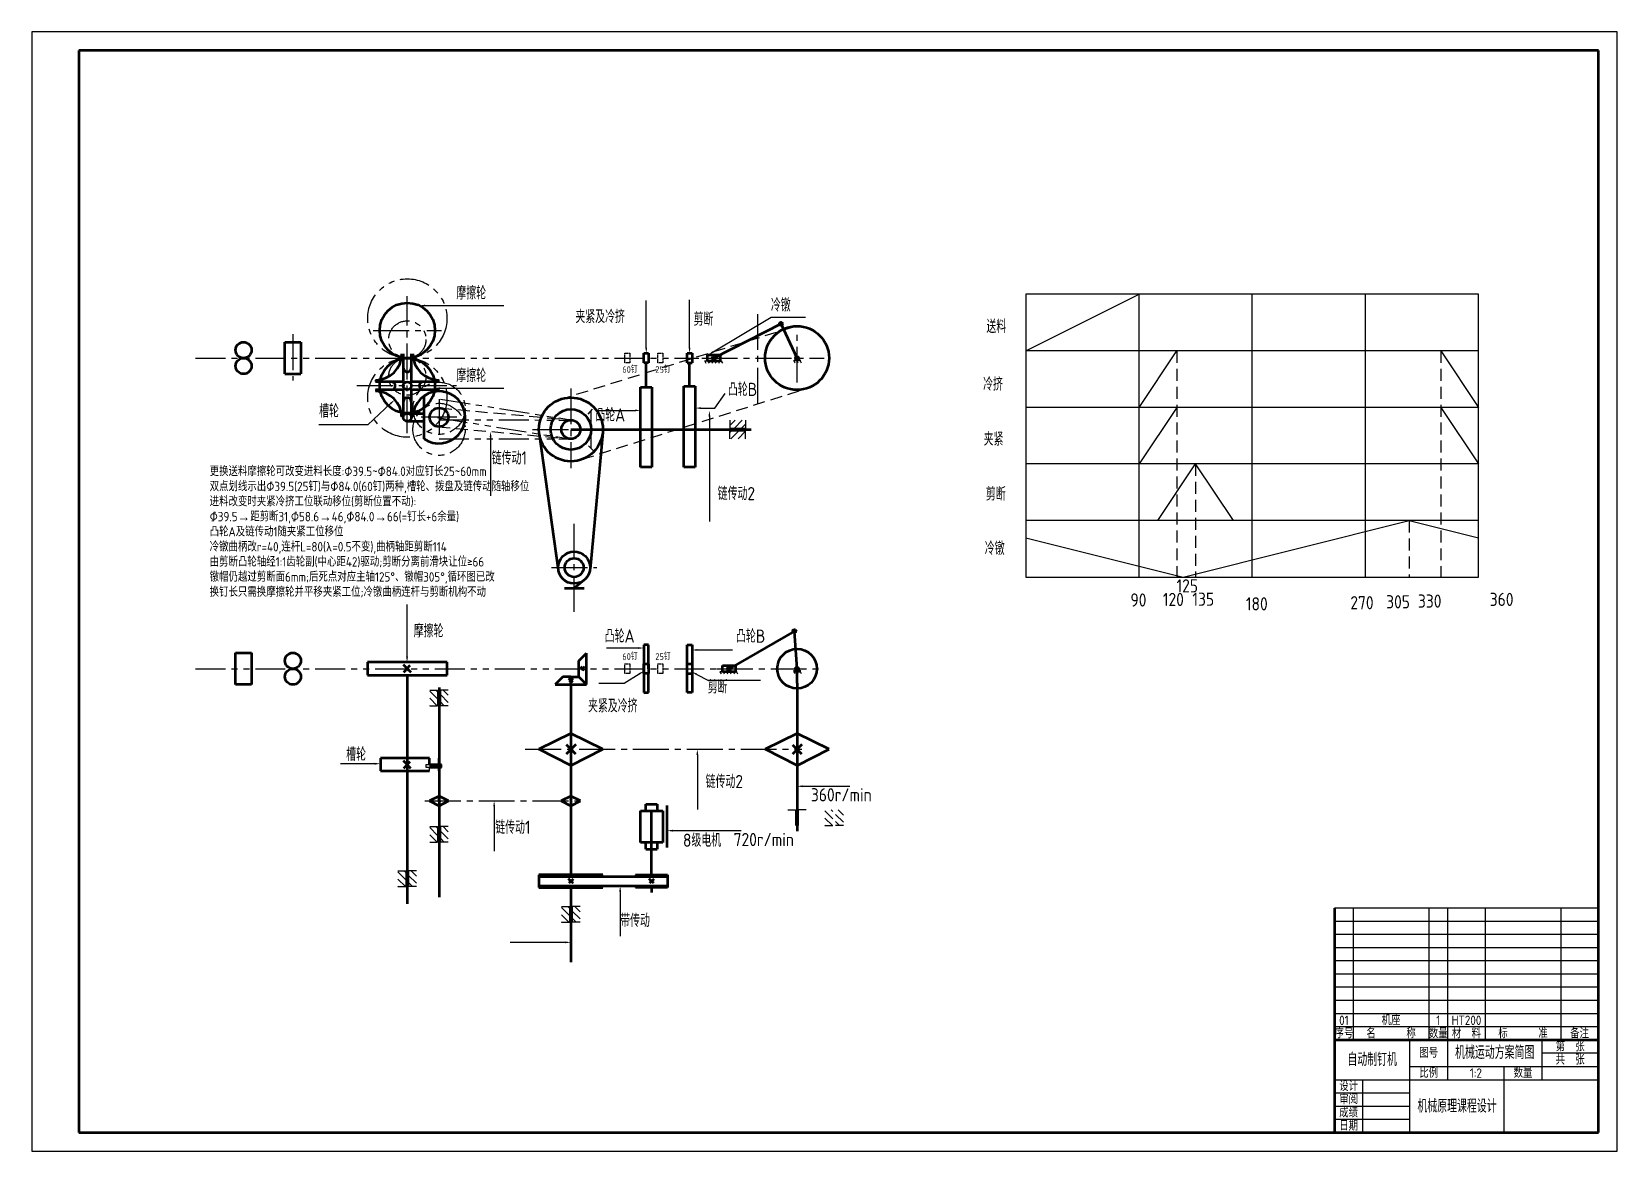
# Model space of a CAD drawing. Header units: millimetres. Extents: x 2296 to 3137, y 212 to 806.
import ezdxf

# ---------------------------------------------------------------- set-up
doc = ezdxf.new("R2010")
doc.units = ezdxf.units.MM
for name, pattern in [('CENTER2', [28.575, 19.05, -3.175, 3.175, -3.175]), ('DASHED2', [9.525, 6.35, -3.175]), ('PHANTOM2', [31.75, 15.875, -3.175, 3.175, -3.175, 3.175, -3.175])]:
    doc.linetypes.add(name, pattern=pattern)
for name, color, linetype, lineweight in [('中心线', 7, 'CENTER2', 25), ('单点划线', 7, 'CENTER2', 25), ('双点划线', 7, 'PHANTOM2', 25), ('粗实线', 7, 'Continuous', 50), ('细实线', 7, 'Continuous', 25), ('蓝细线', 7, 'Continuous', 25), ('虚线', 7, 'DASHED2', 25)]:
    doc.layers.add(name, color=color, linetype=linetype, lineweight=lineweight)
doc.styles.add('GB字体', font='gbenor.shx', dxfattribs={"bigfont": 'gbcbig.shx'})
pattern_1 = [(45, (1577.4533, 102.2032), (-1.903044, 1.903044), [])]
pattern_2 = [(315, (2019.0697, 1544.916), (1.903044, 1.903044), [])]
pattern_3 = [(315, (2019.0697, 1472.4665), (1.903044, 1.903044), [])]
pattern_4 = [(315, (2002.225, 1448.994), (1.903044, 1.903044), [])]
pattern_5 = [(315, (2089.0106, 1430.075), (1.903044, 1.903044), [])]
pattern_6 = [(315, (2228.7053, 1481.3301), (1.903044, 1.903044), [])]

# ---------------------------------------------------------------- blocks, each defined once
blk = doc.blocks.new('箭头')
at = {"layer": '细实线'}
blk.add_solid([(0, 0.58), (0, -0.58), (-3.5, 0)], dxfattribs=at)
blk = doc.blocks.new('右箭头')
at = {"layer": '细实线'}
blk.add_solid([(0, 0.58), (0, -0.58), (3.5, 0)], dxfattribs=at)

msp = doc.modelspace()

# ---------------------------------------------------------------- hatches: boundary and pattern name
at = {"layer": '细实线'}
h = msp.add_hatch(dxfattribs=at)
h.set_pattern_fill('ANSI31', color=256, scale=0.847657)
h.set_pattern_definition(pattern_1)
h.paths.add_polyline_path([(2674.2, 599.65), (2665.9, 599.65), (2665.9, 595.5), (2674.2, 595.5)])
h = msp.add_hatch(dxfattribs=at)
h.set_pattern_fill('ANSI31', color=256, scale=0.847657)
h.set_pattern_definition(pattern_1)
h.paths.add_polyline_path([(2674.2, 589.84), (2665.9, 589.84), (2665.9, 593.99), (2674.2, 593.99)])
h = msp.add_hatch(dxfattribs=at)
h.set_pattern_fill('ANSI31', color=256, scale=0.847657, angle=-90)
h.set_pattern_definition(pattern_2)
h.paths.add_polyline_path([(2506.71, 448.17), (2506.71, 456.47), (2510.86, 456.47), (2510.86, 448.17)])
h = msp.add_hatch(dxfattribs=at)
h.set_pattern_fill('ANSI31', color=256, scale=0.847657, angle=-90)
h.set_pattern_definition(pattern_2)
h.paths.add_polyline_path([(2516.52, 448.17), (2516.52, 456.47), (2512.36, 456.47), (2512.36, 448.17)])
h = msp.add_hatch(dxfattribs=at)
h.set_pattern_fill('ANSI31', color=256, scale=0.847657, angle=-90)
h.set_pattern_definition(pattern_6)
h.paths.add_polyline_path([(2716.34, 384.59), (2716.34, 392.88), (2720.49, 392.88), (2720.49, 384.59)])
h = msp.add_hatch(dxfattribs=at)
h.set_pattern_fill('ANSI31', color=256, scale=0.847657, angle=-90)
h.set_pattern_definition(pattern_6)
h.paths.add_polyline_path([(2726.15, 384.59), (2726.15, 392.88), (2722, 392.88), (2722, 384.59)])
h = msp.add_hatch(dxfattribs=at)
h.set_pattern_fill('ANSI31', color=256, scale=0.847657, angle=-90)
h.set_pattern_definition(pattern_3)
h.paths.add_polyline_path([(2506.71, 375.72), (2506.71, 384.02), (2510.86, 384.02), (2510.86, 375.72)])
h = msp.add_hatch(dxfattribs=at)
h.set_pattern_fill('ANSI31', color=256, scale=0.847657, angle=-90)
h.set_pattern_definition(pattern_3)
h.paths.add_polyline_path([(2516.52, 375.72), (2516.52, 384.02), (2512.36, 384.02), (2512.36, 375.72)])
h = msp.add_hatch(dxfattribs=at)
h.set_pattern_fill('ANSI31', color=256, scale=0.847657, angle=-90)
h.set_pattern_definition(pattern_4)
h.paths.add_polyline_path([(2489.86, 352.25), (2489.86, 360.55), (2494.01, 360.55), (2494.01, 352.25)])
h = msp.add_hatch(dxfattribs=at)
h.set_pattern_fill('ANSI31', color=256, scale=0.847657, angle=-90)
h.set_pattern_definition(pattern_4)
h.paths.add_polyline_path([(2499.67, 352.25), (2499.67, 360.55), (2495.52, 360.55), (2495.52, 352.25)])
h = msp.add_hatch(dxfattribs=at)
h.set_pattern_fill('ANSI31', color=256, scale=0.847657, angle=-90)
h.set_pattern_definition(pattern_5)
h.paths.add_polyline_path([(2576.65, 333.33), (2576.65, 341.63), (2580.8, 341.63), (2580.8, 333.33)])
h = msp.add_hatch(dxfattribs=at)
h.set_pattern_fill('ANSI31', color=256, scale=0.847657, angle=-90)
h.set_pattern_definition(pattern_5)
h.paths.add_polyline_path([(2586.46, 333.33), (2586.46, 341.63), (2582.3, 341.63), (2582.3, 333.33)])

# ---------------------------------------------------------------- linework, layer by layer
at = {"layer": '中心线'}
for p, q in [((2494.84, 592.74), (2494.84, 665.44)), ((2680.56, 655.99), (2680.56, 606.42)), ((2434.14, 645.31), (2434.14, 620.68)), ((2476.69, 647.29), (2512.99, 647.29)), ((2701.56, 619.6), (2701.56, 645.6)), ((2651, 632.64), (2716, 632.64)), ((2468.11, 617.99), (2520.87, 617.99)), ((2581.59, 616.53), (2581.59, 574.18)), ((2511.66, 610.89), (2511.66, 591.76)), ((2521.02, 601.17), (2502.12, 601.17)), ((2561.2, 594.74), (2603.48, 594.74)), ((2583.3, 497.92), (2583.3, 544.61)), ((2571.3, 521.45), (2595.3, 521.45)), ((2659, 467.82), (2716, 467.82))]:
    msp.add_line(p, q, dxfattribs=at)
at = {"layer": '单点划线'}
for p, q in [((2557.39, 425.03), (2704.01, 425.03)), ((2504.14, 397.67), (2588.66, 397.67))]:
    msp.add_line(p, q, dxfattribs=at)
at = {"layer": '双点划线'}
for p, q in [((2382.5, 632.64), (2649.39, 632.64)), ((2512.45, 610.88), (2582.38, 599.67)), ((2510.87, 601.01), (2580.8, 589.8)), ((2511.66, 599.8), (2581.59, 599.74)), ((2511.66, 589.8), (2581.58, 589.74)), ((2382.5, 467.82), (2661.61, 467.82))]:
    msp.add_line(p, q, dxfattribs=at)
at = {"layer": '双点划线', "ltscale": 0.12}
for p, q in [((2610.29, 632.64), (2610.29, 635.18)), ((2610.29, 635.18), (2612.84, 635.18)), ((2610.29, 630.09), (2610.29, 632.64)), ((2612.84, 635.18), (2612.84, 630.09)), ((2627.79, 632.64), (2627.79, 635.18)), ((2627.79, 635.18), (2630.34, 635.18)), ((2627.79, 630.09), (2627.79, 632.64)), ((2630.34, 635.18), (2630.34, 630.09)), ((2612.84, 630.09), (2610.29, 630.09)), ((2630.34, 630.09), (2627.79, 630.09)), ((2610.29, 467.82), (2610.29, 470.36)), ((2610.29, 470.36), (2612.84, 470.36)), ((2610.29, 465.27), (2610.29, 467.82)), ((2612.84, 465.27), (2610.29, 465.27)), ((2612.84, 470.36), (2612.84, 465.27)), ((2627.79, 467.82), (2627.79, 470.36)), ((2627.79, 470.36), (2630.34, 470.36)), ((2627.79, 465.27), (2627.79, 467.82)), ((2630.34, 465.27), (2627.79, 465.27)), ((2630.34, 470.36), (2630.34, 465.27))]:
    msp.add_line(p, q, dxfattribs=at)
at = {"layer": '双点划线'}
for centre, radius in [((2494.84, 653.64), 21.01), ((2494.84, 642.5), 9.87), ((2494.84, 611.63), 21.01), ((2494.84, 622.77), 9.87), ((2511.66, 605.94), 13.85), ((2511.66, 594.8), 13.85)]:
    msp.add_circle(centre, radius, dxfattribs=at)
at = {"layer": '粗实线'}
for p, q in [((2320.61, 795.76), (2320.61, 221.76)), ((3126.61, 795.76), (2320.61, 795.76)), ((3126.61, 221.76), (3126.61, 795.76)), ((2693.11, 650.77), (2657.45, 632.64)), ((2701.56, 632.64), (2693.11, 650.77)), ((2429.9, 632.64), (2429.9, 641.11)), ((2429.9, 641.11), (2438.38, 641.11)), ((2438.38, 641.11), (2438.38, 624.16)), ((2429.9, 624.16), (2429.9, 632.64)), ((2492.72, 634.81), (2492.72, 620.1)), ((2496.96, 634.81), (2496.96, 620.1)), ((2620.29, 632.64), (2620.29, 635.18)), ((2620.29, 635.18), (2622.84, 635.18)), ((2620.29, 630.09), (2620.29, 632.64)), ((2622.84, 635.18), (2622.84, 630.09)), ((2643.29, 632.64), (2643.29, 635.18)), ((2643.29, 635.18), (2645.84, 635.18)), ((2643.29, 630.09), (2643.29, 632.64)), ((2645.84, 635.18), (2645.84, 630.09)), ((2654.06, 630.94), (2654.06, 634.33)), ((2654.06, 634.33), (2657.45, 634.33)), ((2657.45, 630.94), (2654.06, 630.94)), ((2657.45, 634.33), (2660.84, 634.33)), ((2660.84, 630.94), (2657.45, 630.94)), ((2660.84, 634.33), (2660.84, 630.94)), ((2438.38, 624.1), (2429.9, 624.1)), ((2622.84, 630.09), (2620.29, 630.09)), ((2621.56, 617.24), (2621.56, 630.09)), ((2643.29, 630.09), (2645.84, 630.09)), ((2644.56, 617.74), (2644.56, 630.09)), ((2478.02, 620.1), (2492.72, 620.1)), ((2478.02, 615.87), (2492.72, 615.87)), ((2492.72, 615.87), (2492.72, 601.17)), ((2496.96, 620.1), (2511.66, 620.1)), ((2496.96, 615.87), (2511.66, 615.87)), ((2496.96, 615.87), (2496.96, 601.17)), ((2618.56, 574.74), (2618.56, 617.24)), ((2618.56, 617.24), (2624.56, 617.24)), ((2624.56, 617.24), (2624.56, 574.74)), ((2641.57, 574.74), (2641.57, 617.74)), ((2641.57, 617.74), (2647.57, 617.74)), ((2647.57, 617.74), (2647.57, 574.74)), ((2503.72, 589.81), (2503.72, 612.52)), ((2494.84, 603.28), (2503.72, 603.28)), ((2494.84, 599.05), (2503.72, 599.05)), ((2564.8, 592.39), (2574.91, 520.27)), ((2581.59, 594.74), (2677.3, 594.74)), ((2598.47, 593.18), (2591.74, 520.66)), ((2624.56, 574.74), (2618.56, 574.74)), ((2647.57, 574.74), (2641.57, 574.74)), ((2583.3, 510.58), (2587.74, 514.21)), ((2578.18, 510.58), (2588.58, 510.58)), ((2622.84, 480.53), (2620.29, 480.53)), ((2620.29, 480.53), (2620.29, 455.1)), ((2622.84, 467.82), (2622.84, 480.53)), ((2643.29, 470.36), (2643.29, 480.53)), ((2643.29, 480.53), (2645.84, 480.53)), ((2645.84, 480.53), (2645.84, 455.1)), ((2700.16, 487.77), (2665.5, 467.82)), ((2701.56, 467.82), (2700.16, 487.77)), ((2403.74, 467.82), (2403.74, 476.29)), ((2403.74, 476.29), (2412.22, 476.29)), ((2412.22, 476.29), (2412.22, 459.34)), ((2516.03, 471.21), (2473.65, 471.21)), ((2473.65, 471.21), (2473.65, 467.82)), ((2516.03, 464.43), (2516.03, 471.21)), ((2585.83, 472.05), (2589.89, 476.12)), ((2585.83, 463.57), (2585.83, 472.05)), ((2589.89, 459.51), (2589.89, 476.12)), ((2403.74, 459.34), (2403.74, 467.82)), ((2473.65, 467.82), (2473.65, 464.43)), ((2473.65, 464.43), (2516.03, 464.43)), ((2496.7, 465.93), (2492.83, 469.85)), ((2492.83, 469.85), (2494.77, 467.89)), ((2493.03, 466.02), (2496.39, 469.62)), ((2494.77, 467.89), (2493.03, 466.02)), ((2494.84, 467.82), (2496.7, 465.93)), ((2494.84, 464.43), (2494.84, 343)), ((2577.35, 463.57), (2573.27, 459.51)), ((2581.59, 463.57), (2577.35, 463.57)), ((2582.56, 460.6), (2580.54, 462.56)), ((2581.59, 463.57), (2585.83, 463.57)), ((2581.59, 459.51), (2581.59, 463.57)), ((2585.83, 463.57), (2589.89, 459.51)), ((2588.88, 466.87), (2586.86, 468.84)), ((2588.87, 468.8), (2587.05, 466.94)), ((2620.29, 467.82), (2620.29, 470.36)), ((2620.29, 470.36), (2622.84, 470.36)), ((2620.29, 465.27), (2620.29, 467.82)), ((2622.84, 465.27), (2620.29, 465.27)), ((2622.84, 470.36), (2622.84, 465.27)), ((2622.84, 455.1), (2622.84, 465.27)), ((2643.29, 467.82), (2643.29, 470.36)), ((2643.29, 470.36), (2645.84, 470.36)), ((2643.29, 465.27), (2643.29, 467.82)), ((2643.29, 465.27), (2645.84, 465.27)), ((2643.29, 455.1), (2643.29, 465.27)), ((2645.84, 470.36), (2645.84, 465.27)), ((2662.1, 466.12), (2662.1, 469.51)), ((2662.1, 469.51), (2665.49, 469.51)), ((2665.49, 466.12), (2662.1, 466.12)), ((2665.49, 469.51), (2668.88, 469.51)), ((2668.88, 466.12), (2665.49, 466.12)), ((2668.88, 469.51), (2668.88, 466.12)), ((2703.58, 466.29), (2699.66, 466.29)), ((2701.56, 460.19), (2701.56, 467.82)), ((2412.22, 459.34), (2403.74, 459.34)), ((2511.66, 457.78), (2511.66, 346.64)), ((2573.27, 459.51), (2589.89, 459.51)), ((2582.55, 462.52), (2580.73, 460.66)), ((2581.59, 459.51), (2581.59, 357.62)), ((2620.29, 455.1), (2622.84, 455.1)), ((2645.84, 455.1), (2643.29, 455.1)), ((2701.56, 460.19), (2701.56, 381.68)), ((2581.59, 433.51), (2564.63, 425.03)), ((2598.54, 425.03), (2581.59, 433.51)), ((2701.56, 433.51), (2684.61, 425.03)), ((2718.51, 425.03), (2701.56, 433.51)), ((2581.59, 416.46), (2564.63, 425.03)), ((2579.02, 427.61), (2584.01, 422.59)), ((2584.22, 427.64), (2579.09, 422.55)), ((2581.59, 416.46), (2598.54, 425.03)), ((2701.56, 416.46), (2684.61, 425.03)), ((2704.06, 427.52), (2699.06, 422.55)), ((2699.17, 427.43), (2703.98, 422.59)), ((2701.56, 425.03), (2704.06, 427.52)), ((2701.56, 416.46), (2718.51, 425.03)), ((2506.57, 420.4), (2480.56, 420.4)), ((2480.56, 420.4), (2480.56, 413.61)), ((2480.56, 413.61), (2506.57, 413.61)), ((2496.7, 414.94), (2492.83, 418.85)), ((2493.03, 415.03), (2496.39, 418.63)), ((2506.57, 417.01), (2506.57, 420.4)), ((2506.57, 417.01), (2512.95, 417.01)), ((2512.95, 415.31), (2506.57, 415.31)), ((2511.66, 413.61), (2511.66, 420.4)), ((2511.66, 400.22), (2506.57, 397.67)), ((2506.57, 397.67), (2511.66, 395.13)), ((2511.66, 397.67), (2511.66, 400.22)), ((2516.74, 397.67), (2511.66, 400.22)), ((2511.66, 395.13), (2516.74, 397.67)), ((2581.59, 400.22), (2576.5, 397.67)), ((2576.5, 397.67), (2581.59, 395.13)), ((2586.67, 397.67), (2581.59, 400.22)), ((2581.59, 395.13), (2586.67, 397.67)), ((2621.41, 392.48), (2621.41, 395.87)), ((2621.41, 395.87), (2627.34, 395.87)), ((2627.34, 395.87), (2627.34, 392.48)), ((2618.44, 375.52), (2618.44, 392.48)), ((2618.44, 392.48), (2624.38, 392.48)), ((2624.38, 364.82), (2624.38, 392.48)), ((2624.38, 392.48), (2630.31, 392.48)), ((2630.31, 392.48), (2630.31, 375.52)), ((2632.56, 395.15), (2632.56, 372.89)), ((2630.31, 375.52), (2618.44, 375.52)), ((2621.41, 372.13), (2621.41, 375.52)), ((2621.41, 372.13), (2627.34, 372.13)), ((2627.34, 375.52), (2627.34, 372.13)), ((2624.38, 358.47), (2624.38, 364.82)), ((2598.54, 358.47), (2564.63, 358.47)), ((2564.63, 358.47), (2564.63, 351.69)), ((2564.63, 357.62), (2632.85, 357.62)), ((2582.73, 353.94), (2580.38, 356.29)), ((2582.73, 356.21), (2580.54, 354.03)), ((2615.9, 358.47), (2632.85, 358.47)), ((2625.52, 353.94), (2623.17, 356.29)), ((2625.52, 356.21), (2623.33, 354.03)), ((2632.85, 358.47), (2632.85, 351.69)), ((2564.63, 352.53), (2632.85, 352.53)), ((2564.63, 351.69), (2598.54, 351.69)), ((2581.59, 352.53), (2581.59, 312.04)), ((2632.85, 351.69), (2615.9, 351.69)), ((2624.38, 351.69), (2624.38, 349.02)), ((2986.61, 340.76), (2986.61, 221.76)), ((3126.61, 270.76), (2986.61, 270.76)), ((2320.61, 221.76), (3126.61, 221.76))]:
    msp.add_line(p, q, dxfattribs=at)
for centre, radius in [((2494.84, 647.29), 14.65), ((2701.56, 632.64), 16.95), ((2693.11, 650.77), 0.85), ((2407.97, 636.87), 4.24), ((2407.97, 628.4), 4.24), ((2494.84, 617.99), 14.65), ((2657.45, 632.64), 0.85), ((2701.56, 632.64), 0.85), ((2494.84, 617.94), 2.12), ((2511.66, 601.17), 5), ((2581.59, 594.74), 16.95), ((2494.84, 601.17), 2.12), ((2581.59, 594.74), 10.73), ((2581.59, 594.74), 5), ((2583.3, 521.44), 8.48), ((2583.3, 521.44), 5), ((2700.16, 487.77), 0.85), ((2434.14, 472.05), 4.24), ((2701.56, 467.82), 10.5), ((2434.14, 463.58), 4.24), ((2665.5, 467.82), 0.85), ((2701.56, 467.82), 0.85)]:
    msp.add_circle(centre, radius, dxfattribs=at)
for centre, radius, start, end in [((2478.02, 634.81), 13.85, 270, 0), ((2511.66, 634.81), 13.85, 180, 270), ((2494.84, 627.41), 2.12, 178.87949, 1.12051), ((2478.02, 601.17), 13.85, 0, 90), ((2486.36, 617.94), 2.12, 270, 90), ((2511.66, 601.17), 13.85, 90, 180), ((2503.31, 617.94), 2.12, 90, 270), ((2511.66, 601.17), 13.85, 235.04679, 124.95321), ((2494.84, 609.47), 2.12, 358.87949, 181.12051)]:
    msp.add_arc(centre, radius, start, end, dxfattribs=at)
at = {"layer": '细实线'}
for p, q in [((3136.61, 805.76), (2295.61, 805.76)), ((2295.61, 805.76), (2295.61, 211.76)), ((3136.61, 211.76), (3136.61, 805.76)), ((3062.98, 666.44), (2822.98, 666.44)), ((2822.98, 666.44), (2822.98, 516.44)), ((2882.98, 516.44), (2882.98, 666.44)), ((2942.98, 516.44), (2942.98, 666.44)), ((3002.98, 516.44), (3002.98, 666.44)), ((3062.98, 636.44), (3062.98, 666.44)), ((2504.24, 660.45), (2546.04, 660.45)), ((2621.56, 638.15), (2621.56, 663.24)), ((2644.56, 638.15), (2644.56, 663.5)), ((2656.99, 635.86), (2687.75, 654.28)), ((2687.75, 654.28), (2706.07, 654.28)), ((2654.06, 630.94), (2652.53, 630.94)), ((2652.62, 630.94), (2653.19, 629.95)), ((2654.31, 630.94), (2654.89, 629.95)), ((2656.08, 630.94), (2656.65, 629.95)), ((2657.85, 630.94), (2658.42, 629.95)), ((2659.69, 630.93), (2660.26, 629.94)), ((2660.84, 630.94), (2661.78, 630.94)), ((2661.39, 630.94), (2661.96, 629.95)), ((2703.58, 631.11), (2699.66, 631.11)), ((2699.77, 631.09), (2700.34, 630.1)), ((2700.72, 632.64), (2699.97, 631.11)), ((2701.46, 631.09), (2702.03, 630.1)), ((2702.41, 632.64), (2703.14, 631.11)), ((2703.23, 631.09), (2703.8, 630.1)), ((3062.98, 636.44), (2822.98, 636.44)), ((3062.98, 606.44), (3062.98, 636.44)), ((2478.02, 620.1), (2478.02, 620.95)), ((2478.02, 615.87), (2478.02, 615.02)), ((2511.66, 620.1), (2511.66, 620.95)), ((2511.66, 615.87), (2511.66, 615.02)), ((2512.4, 616.66), (2546.04, 616.66)), ((2485.93, 608.46), (2473.84, 597.15)), ((2650.54, 606.06), (2658.03, 606.06)), ((2658.03, 606.06), (2663.48, 613.82)), ((3062.98, 606.44), (2822.98, 606.44)), ((3062.98, 576.44), (3062.98, 606.44)), ((2473.84, 597.15), (2447.93, 597.15)), ((2492.72, 601.17), (2491.87, 601.17)), ((2496.96, 601.17), (2497.8, 601.17)), ((2590.72, 602.82), (2593.09, 605.45)), ((2592.32, 604.59), (2590.72, 602.82)), ((2592.32, 584.63), (2592.32, 604.59)), ((2595.45, 604.83), (2615.59, 604.83)), ((2655.05, 601.74), (2655.05, 569.19)), ((2665.9, 599.65), (2665.9, 595.5)), ((2674.2, 599.65), (2674.2, 595.5)), ((2539.01, 590.66), (2539.01, 559.5)), ((2665.9, 595.5), (2674.2, 595.5)), ((2665.9, 589.84), (2665.9, 593.99)), ((2665.9, 593.99), (2674.2, 593.99)), ((2674.2, 589.84), (2674.2, 593.99)), ((2592.32, 584.63), (2590.89, 586.1)), ((2590.89, 586.1), (2593.37, 583.61)), ((3062.98, 576.44), (2822.98, 576.44)), ((3062.98, 546.44), (3062.98, 576.44)), ((2655.05, 569.19), (2655.05, 545.91)), ((3062.98, 546.44), (2822.98, 546.44)), ((2906.28, 516.44), (3026.28, 546.44)), ((3026.28, 546.44), (3062.98, 537.27)), ((3062.98, 516.44), (3062.98, 546.44)), ((2822.98, 537.27), (2906.28, 516.44)), ((2822.98, 516.44), (2882.98, 516.44)), ((2882.98, 516.44), (2942.98, 516.44)), ((2942.98, 516.44), (3002.98, 516.44)), ((3002.98, 516.44), (3062.98, 516.44)), ((2494.69, 474.15), (2494.69, 501.84)), ((2617.33, 478.77), (2600.45, 478.77)), ((2648.74, 477.75), (2667.31, 477.75)), ((2617.79, 464.95), (2609.9, 459.89)), ((2648.39, 464.78), (2654.17, 461.66)), ((2662.1, 466.12), (2660.57, 466.12)), ((2660.66, 466.12), (2661.23, 465.13)), ((2662.36, 466.12), (2662.93, 465.13)), ((2664.12, 466.12), (2664.69, 465.13)), ((2665.89, 466.12), (2666.46, 465.13)), ((2667.73, 466.11), (2668.3, 465.12)), ((2668.88, 466.12), (2669.82, 466.12)), ((2669.43, 466.12), (2670, 465.13)), ((2699.77, 466.27), (2700.34, 465.28)), ((2700.72, 467.82), (2699.97, 466.29)), ((2701.46, 466.27), (2702.03, 465.28)), ((2702.41, 467.82), (2703.14, 466.29)), ((2703.23, 466.27), (2703.8, 465.28)), ((2506.71, 456.47), (2510.86, 456.47)), ((2510.86, 456.47), (2510.86, 448.17)), ((2516.52, 456.47), (2512.36, 456.47)), ((2512.36, 456.47), (2512.36, 448.17)), ((2581.59, 461.54), (2582.55, 462.52)), ((2581.59, 461.54), (2582.56, 460.6)), ((2609.9, 459.89), (2596.38, 459.89)), ((2654.17, 461.66), (2682.1, 461.66)), ((2506.71, 448.17), (2510.86, 448.17)), ((2516.52, 448.17), (2512.36, 448.17)), ((2648.67, 422.06), (2648.67, 416.42)), ((2477.57, 417.39), (2459.45, 417.39)), ((2504.88, 415.31), (2504.88, 417.01)), ((2504.88, 417.01), (2506.57, 417.01)), ((2506.57, 415.31), (2504.88, 415.31)), ((2506.57, 413.61), (2506.57, 415.31)), ((2512.95, 417.01), (2512.95, 415.31)), ((2581.59, 418.15), (2581.59, 418.15)), ((2648.67, 416.42), (2648.67, 393.15)), ((2704.51, 405.42), (2729.6, 405.42)), ((2511.66, 397.67), (2510.97, 398.36)), ((2510.97, 398.36), (2512.25, 397.07)), ((2512.33, 398.34), (2511.09, 397.11)), ((2511.66, 397.67), (2512.33, 398.34)), ((2512.25, 397.07), (2511.66, 397.67)), ((2580.9, 398.36), (2582.18, 397.07)), ((2582.26, 398.34), (2581.02, 397.11)), ((2582.18, 397.07), (2581.59, 397.67)), ((2540.88, 394.71), (2540.88, 370.98)), ((2696.58, 392.88), (2700.73, 392.88)), ((2700.73, 392.88), (2700.73, 384.59)), ((2706.39, 392.88), (2702.23, 392.88)), ((2702.23, 392.88), (2702.23, 384.59)), ((2506.71, 384.02), (2510.86, 384.02)), ((2510.86, 384.02), (2510.86, 375.72)), ((2516.52, 384.02), (2512.36, 384.02)), ((2512.36, 384.02), (2512.36, 375.72)), ((2635.51, 381.88), (2671.93, 381.88)), ((2716.34, 384.59), (2720.49, 384.59)), ((2726.15, 384.59), (2722, 384.59)), ((2506.71, 375.72), (2510.86, 375.72)), ((2516.52, 375.72), (2512.36, 375.72)), ((2489.86, 360.55), (2494.01, 360.55)), ((2494.01, 360.55), (2494.01, 352.25)), ((2499.67, 360.55), (2495.52, 360.55)), ((2495.52, 360.55), (2495.52, 352.25)), ((2580.38, 356.29), (2581.59, 355.08)), ((2581.59, 355.08), (2582.73, 356.21)), ((2581.59, 355.08), (2582.73, 353.94)), ((2598.54, 357.62), (2598.54, 358.47)), ((2615.9, 357.62), (2615.9, 358.47)), ((2489.86, 352.25), (2494.01, 352.25)), ((2499.67, 352.25), (2495.52, 352.25)), ((2598.54, 351.69), (2598.54, 352.53)), ((2607.74, 349.57), (2607.74, 325.84)), ((2615.9, 351.69), (2615.9, 352.53)), ((2576.65, 341.63), (2580.8, 341.63)), ((2580.8, 341.63), (2580.8, 333.33)), ((2586.46, 341.63), (2582.3, 341.63)), ((2582.3, 341.63), (2582.3, 333.33)), ((3126.61, 340.76), (2986.61, 340.76)), ((2996.61, 340.76), (2996.61, 270.76)), ((3036.61, 340.76), (3036.61, 270.76)), ((3046.61, 340.76), (3046.61, 270.76)), ((3066.61, 340.76), (3066.61, 270.76)), ((3106.61, 340.76), (3106.61, 270.76)), ((2576.65, 333.33), (2580.8, 333.33)), ((2586.46, 333.33), (2582.3, 333.33)), ((3126.61, 333.76), (2986.61, 333.76)), ((2578.58, 322.61), (2549.4, 322.61)), ((3126.61, 326.76), (2986.61, 326.76)), ((3126.61, 319.76), (2986.61, 319.76)), ((3126.61, 312.76), (2986.61, 312.76)), ((3126.61, 305.76), (2986.61, 305.76)), ((3126.61, 298.76), (2986.61, 298.76)), ((3126.61, 291.76), (2986.61, 291.76)), ((3126.61, 284.76), (2986.61, 284.76)), ((3126.61, 277.76), (2986.61, 277.76)), ((3026.61, 221.76), (3026.61, 270.76)), ((3046.61, 270.76), (3046.61, 249.76)), ((3096.61, 270.76), (3096.61, 249.76)), ((3126.61, 263.76), (3096.61, 263.76)), ((3026.61, 256.76), (3126.61, 256.76)), ((3076.61, 221.76), (3076.61, 256.76)), ((2986.61, 249.76), (3126.61, 249.76)), ((3001.61, 221.76), (3001.61, 249.76)), ((2986.61, 242.76), (3026.61, 242.76)), ((2986.61, 235.76), (3026.61, 235.76)), ((2986.61, 228.76), (3026.61, 228.76)), ((2295.61, 211.76), (3136.61, 211.76))]:
    msp.add_line(p, q, dxfattribs=at)
at = {"layer": '蓝细线'}
for p, q in [((2822.98, 636.44), (2882.98, 666.44)), ((2882.98, 606.44), (2902.98, 636.44)), ((3042.98, 636.44), (3062.98, 606.44)), ((2902.98, 606.44), (2882.98, 576.44)), ((3042.98, 606.44), (3062.98, 576.44)), ((2892.98, 546.44), (2912.98, 576.44)), ((2932.98, 546.44), (2912.98, 576.44))]:
    msp.add_line(p, q, dxfattribs=at)
at = {"layer": '虚线'}
for p, q in [((2575.53, 610.57), (2700.85, 649.57)), ((2902.98, 636.44), (2902.98, 516.44)), ((3042.98, 636.44), (3042.98, 516.44)), ((2587.65, 578.9), (2706.66, 616.47)), ((2512.11, 606.14), (2582.04, 599.72)), ((2511.2, 596.19), (2581.13, 589.76)), ((2912.98, 576.44), (2912.98, 516.44)), ((3026.28, 546.44), (3026.28, 516.44))]:
    msp.add_line(p, q, dxfattribs=at)

# ---------------------------------------------------------------- block references
at = {"layer": '细实线', "xscale": 0.8476569991042406, "yscale": 0.8476569991042406, "zscale": 0.8476569991042406}
for name, p in [('箭头', (2504.24, 660.45)), ('箭头', (2512.4, 616.66)), ('箭头', (2650.54, 606.06)), ('箭头', (2648.74, 477.75)), ('右箭头', (2477.57, 417.39)), ('箭头', (2704.51, 405.42)), ('箭头', (2635.51, 381.88)), ('右箭头', (2578.58, 322.61))]:
    msp.add_blockref(name, p, dxfattribs=at)
at = {"layer": '细实线'}
for name, p, xscale, yscale, zscale, rotation in [('箭头', (2621.56, 638.15), 0.8476569991042406, 0.8476569991042406, 0.8476569991042406, 90), ('箭头', (2644.56, 638.15), 0.8476569991042406, 0.8476569991042406, 0.8476569991042406, 90), ('箭头', (2656.99, 635.86), 0.8476569991042406, 0.8476569991042406, 0.8476569991042406, 30.90722503448765), ('右箭头', (2485.93, 608.46), 0.8476569991042406, 0.8476569991042406, 0.8476569991042406, 42.78360316437827), ('箭头', (2615.59, 604.83), 0.8476569991042406, 0.8476569991042406, 0.8476569991042406, 180), ('箭头', (2655.05, 601.74), 0.8476569991042406, 0.8476569991042406, 0.8476569991042406, 270), ('箭头', (2539.01, 590.66), 0.8476569991042406, 0.8476569991042406, 0.8476569991042406, 270), ('箭头', (2494.69, 474.15), 0.8476569991042406, 0.8476569991042406, 0.8476569991042406, 90), ('箭头', (2617.33, 478.77), 0.8476569991042406, 0.8476569991042406, 0.8476569991042406, 180), ('箭头', (2617.79, 464.95), 0.8476569991042407, 0.8476569991042407, 0.8476569991042407, 212.6523959128788), ('箭头', (2648.39, 464.78), 0.8476569991042406, 0.8476569991042406, 0.8476569991042406, 331.6130333759206), ('箭头', (2648.67, 422.06), 0.8476569991042406, 0.8476569991042406, 0.8476569991042406, 270), ('箭头', (2540.88, 394.71), 0.8476569991042406, 0.8476569991042406, 0.8476569991042406, 270), ('箭头', (2607.74, 349.57), 0.8476569991042406, 0.8476569991042406, 0.8476569991042406, 270)]:
    msp.add_blockref(name, p, dxfattribs=dict(at, xscale=xscale, yscale=yscale, zscale=zscale, rotation=rotation))

# ---------------------------------------------------------------- texts
at = {"layer": '细实线', "style": 'GB字体'}
for s, width, gutter_width, heights, insert, char_height, attachment_point in [('摩擦轮', 22.9517, 10.6, [0], (2520.87, 670.66), 7, 1), ('冷镦', 17.5526, 10.6, [0], (2687.67, 664.25), 7, 1), ('夹紧及冷挤', 32.438, 10.6, [0], (2584, 658.13), 7, 1), ('剪断', 32.9062, 10.6, [21.37], (2646.71, 656.75), 7, 1), ('送料', 50.1508, 35, [0], (2801.99, 652.88), 7, 1), ('摩擦轮', 22.9517, 10.6, [0], (2520.87, 626.88), 7, 1), ('冷挤', 33.8148, 35, [0], (2800.24, 622.28), 7, 1), ('凸轮B', 21.2403, 10.6, [1.25], (2664.87, 619.48), 7, 1), ('槽轮', 29.1526, 35, [0], (2448.08, 608.07), 7, 1), ('凸轮A', 19.3637, 10.6, [4.05], (2594.55, 605.92), 7, 1), ('夹紧', 28.5743, 35, [0], (2800.54, 593.14), 7, 1), ('链传动1', 26.7757, 10.6, [42.17], (2539.61, 583.11), 7, 1), ('链传动2', 36.8986, 10.6, [11.77], (2659.46, 564.22), 7, 1), ('剪断', 23.3259, 35, [0], (2801.7, 564), 7, 1), ('冷镦', 27.4002, 35, [0], (2801.12, 535.15), 7, 1), ('90', 35.5721, 35, [0], (2878.39, 507.76), 7, 1), ('180', 47.8182, 35, [0], (2939.62, 505.72), 7, 1), ('270', 34.6973, 35, [0], (2995.02, 506.3), 7, 1), ('305', 34.6973, 35, [0], (3014.02, 506.8), 7, 1), ('360', 29.1574, 35, [0], (3068.97, 508.08), 7, 1), ('摩擦轮', 22.9517, 10.6, [0], (2498.26, 491.37), 7, 1), ('凸轮A', 19.3637, 10.6, [4.05], (2599.55, 488.63), 7, 1), ('凸轮B', 21.2403, 10.6, [1.25], (2669.17, 488.59), 7, 1), ('剪断', 32.9062, 10.6, [21.37], (2654.17, 461.66), 7, 1), ('夹紧及冷挤', 34.3063, 10.6, [0], (2590.67, 451.64), 7, 1), ('槽轮', 19.4351, 35, [0], (2462.42, 425.9), 7, 1), ('链传动2', 36.8986, 10.6, [11.77], (2653.07, 411.45), 7, 1), ('360r/min', 20.6866, 10.6, [0], (2708.91, 404.4), 7, 1), ('链传动1', 26.7757, 10.6, [42.17], (2541.48, 387.16), 7, 1), ('8级电机', 37.4279, 10.6, [0], (2641.03, 380.3), 7, 1), ('720r/min', 72.1465, 10.6, [0], (2667.92, 380.66), 7, 1), ('带传动', 28.5291, 10.6, [0], (2607.74, 337.7), 7, 1), ('01', 10, 12.5, [0], (2991.61, 281.26), 5, 5), ('机座', 40, 12.5, [0], (3016.61, 281.26), 5, 5), ('1', 10, 12.5, [0], (3041.61, 281.26), 5, 5), ('HT200', 20, 12.5, [0], (3056.61, 281.26), 5, 5), ('序号', 10, 12.5, [0], (2991.61, 274.26), 5, 5), ('名      称', 40, 12.5, [0], (3016.61, 274.26), 5, 5), ('数量', 10, 12.5, [0], (3041.61, 274.26), 5, 5), ('材  料', 20, 12.5, [0], (3056.61, 274.26), 5, 5), ('标      准', 40, 12.5, [0], (3086.61, 274.26), 5, 5), ('第  张', 30, 12.5, [0], (3111.61, 267.26), 5, 5), ('备注', 20, 12.5, [0], (3116.61, 274.26), 5, 5), ('自动制钉机', 40, 12.5, [0], (3006.61, 260.5), 7, 5), ('图号', 20, 12.5, [0], (3036.61, 263.94), 5, 5), ('\\pxqc;机械运动方案简图', 50, 12.5, [0], (3046.61, 267.73), 7, 1), ('共  张', 30, 12.5, [0], (3111.61, 260.26), 5, 5), ('比例', 20, 12.5, [0], (3036.61, 253.26), 5, 5), ('数量', 20, 12.5, [0], (3086.61, 253.26), 5, 5), ('设计', 15, 12.5, [0], (2994.11, 246.26), 5, 5), ('审阅', 15, 12.5, [0], (2994.11, 239.26), 5, 5), ('机械原理课程设计', 50, 12.5, [0], (3051.61, 235.76), 7, 5), ('成绩', 15, 12.5, [0], (2994.11, 232.26), 5, 5), ('日期', 15, 12.5, [0], (2994.11, 225.26), 5, 5)]:
    msp.add_mtext_dynamic_manual_height_columns(s, width=width, gutter_width=gutter_width, heights=heights, dxfattribs=dict(at, insert=insert, char_height=char_height, attachment_point=attachment_point))
for s, insert, char_height, attachment_point in [('60钉', (2608.86, 628.3), 3.5, 1), ('25钉', (2626.36, 628.3), 3.5, 1), ('更换送料摩擦轮可改变进料长度:Φ39.5~Φ84.0对应钉长25~60mm', (2390, 575), 5, 1), ('双点划线示出Φ39.5(25钉)与Φ84.0(60钉)两种,槽轮、拨盘及链传动随轴移位', (2390, 567), 5, 1), ('进料改变时夹紧冷挤工位联动移位(剪断位置不动):', (2390, 559), 5, 1), ('Φ39.5→距剪断31,Φ58.6→46,Φ84.0→66(=钉长+6余量)', (2390, 551), 5, 1), ('凸轮A及链传动1随夹紧工位移位', (2390, 543), 5, 1), ('冷镦曲柄改r=40,连杆L=80(λ=0.5不变),曲柄轴距剪断114', (2390, 535), 5, 1), ('由剪断凸轮轴经1:1齿轮副(中心距42)驱动;剪断分离前滑块让位≥66', (2390, 527), 5, 1), ('镦帽仍越过剪断面6mm;后死点对应主轴125°、镦帽305°,循环图已改', (2390, 519), 5, 1), ('换钉长只需换摩擦轮并平移夹紧工位;冷镦曲柄连杆与剪断机构不动', (2390, 511), 5, 1), ('60钉', (2608.86, 476), 3.5, 1), ('25钉', (2626.36, 476), 3.5, 1), ('1:2', (3061.61, 253.26), 5, 5)]:
    msp.add_mtext(s, dxfattribs=dict(at, insert=insert, char_height=char_height, attachment_point=attachment_point))
at = {"layer": '虚线', "char_height": 7, "attachment_point": 1, "style": 'GB字体'}
for s, width, insert in [('125', 33.5311, (2902.82, 515.27)), ('120', 33.5311, (2895.59, 508.05)), ('135', 17.3684, (2911.25, 508.19)), ('330', 30.6153, (3030.88, 507.17))]:
    msp.add_mtext_dynamic_manual_height_columns(s, width=width, gutter_width=35, heights=[0], dxfattribs=dict(at, insert=insert))

doc.saveas('drawing.dxf')
